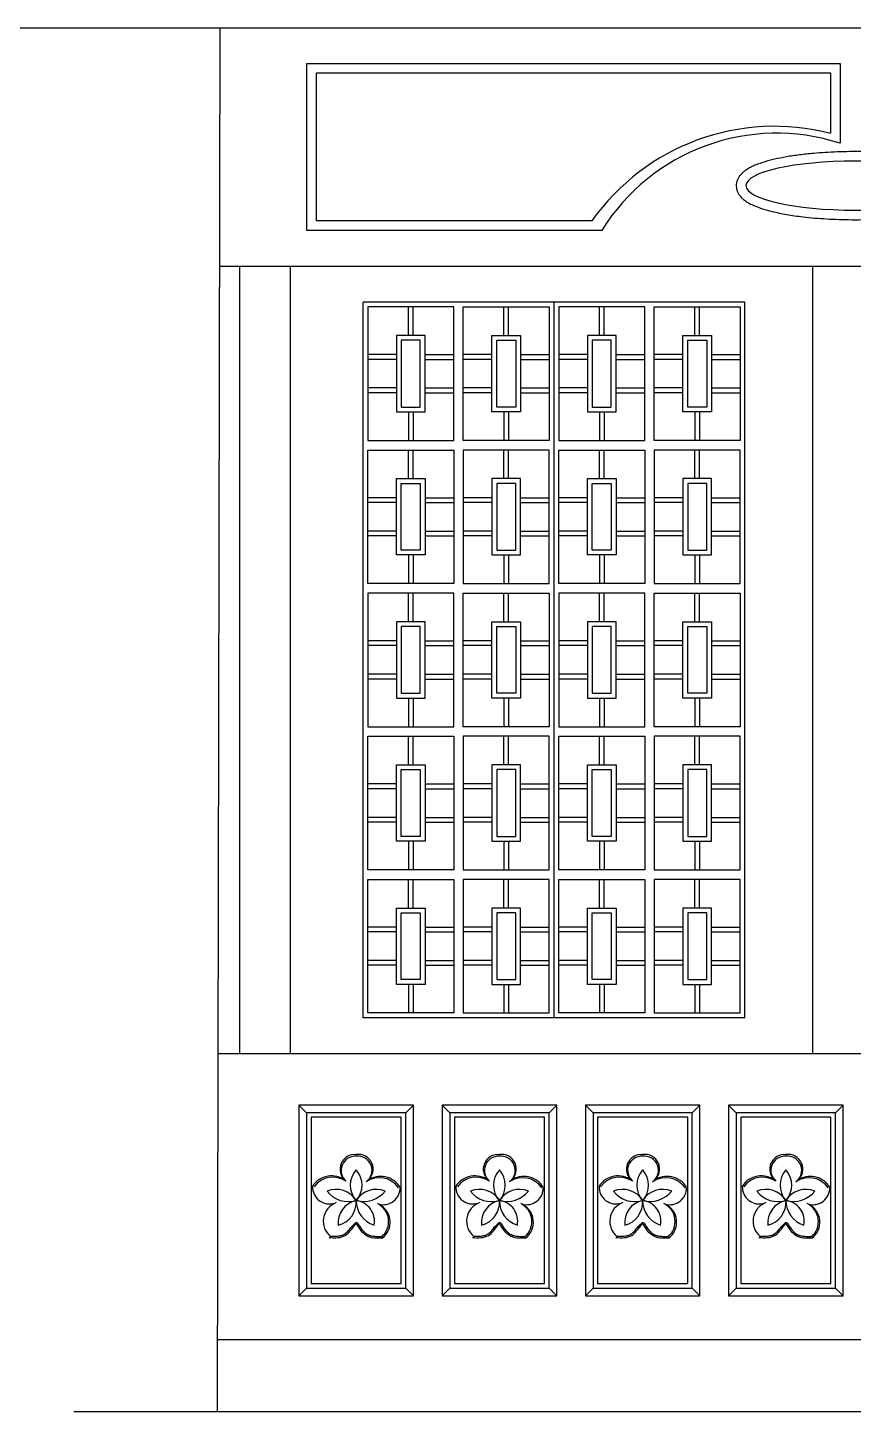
# Model space of a CAD drawing. Header units: inches. Extents: x 9.8 to 52.3, y 14.9 to 39.7.
# Drawn here: x 49.53 to 50.567, y 25.458 to 27.198 of the extents above; entities that cross this region are included whole.
import ezdxf

# ---------------------------------------------------------------- set-up
doc = ezdxf.new("R2010")
doc.units = ezdxf.units.IN
doc.header["$MEASUREMENT"] = 0
for name, color, linetype in [('02', 2, 'Continuous'), ('1', 1, 'Continuous'), ('4', 4, 'Continuous')]:
    doc.layers.add(name, color=color, linetype=linetype)

msp = doc.modelspace()

# ---------------------------------------------------------------- linework, layer by layer
at = {"layer": '02'}
for p, q in [((49.5815, 27.1977), (51.4412, 27.1977)), ((49.7684, 25.4576), (49.7719, 27.1977))]:
    msp.add_line(p, q, dxfattribs=at)
at = {"layer": '1'}
for p, q in [((49.8928, 27.1408), (50.5387, 27.1408)), ((50.5387, 27.1408), (50.5387, 27.0649)), ((50.2388, 26.9547), (49.8928, 26.9547)), ((50.2512, 26.9427), (49.8808, 26.9427)), ((49.7714, 26.8976), (51.3125, 26.8976)), ((49.7966, 25.9076), (49.7966, 26.8976)), ((49.8601, 25.9076), (49.8601, 26.8976)), ((50.5166, 25.9076), (50.5166, 26.8976)), ((49.9513, 25.9526), (49.9513, 26.8526)), ((50.4313, 26.8526), (49.9513, 26.8526)), ((50.1913, 25.9526), (50.1913, 26.8526)), ((50.4313, 25.9526), (50.4313, 26.8526)), ((50.0083, 26.8106), (50.0083, 26.8466)), ((50.0143, 26.8106), (50.0143, 26.8466)), ((50.1283, 26.8106), (50.1283, 26.8466)), ((50.1343, 26.8106), (50.1343, 26.8466)), ((50.2483, 26.8106), (50.2483, 26.8466)), ((50.2543, 26.8106), (50.2543, 26.8466)), ((50.3683, 26.8106), (50.3683, 26.8466)), ((50.3743, 26.8106), (50.3743, 26.8466)), ((49.9933, 26.7866), (49.9573, 26.7866)), ((49.9933, 26.7806), (49.9573, 26.7806)), ((50.0293, 26.7866), (50.0653, 26.7866)), ((50.0293, 26.7806), (50.0653, 26.7806)), ((50.1133, 26.7866), (50.0773, 26.7866)), ((50.1133, 26.7806), (50.0773, 26.7806)), ((50.1493, 26.7866), (50.1853, 26.7866)), ((50.1493, 26.7806), (50.1853, 26.7806)), ((50.2333, 26.7866), (50.1973, 26.7866)), ((50.2333, 26.7806), (50.1973, 26.7806)), ((50.2693, 26.7866), (50.3053, 26.7866)), ((50.2693, 26.7806), (50.3053, 26.7806)), ((50.3533, 26.7866), (50.3173, 26.7866)), ((50.3533, 26.7806), (50.3173, 26.7806)), ((50.3893, 26.7866), (50.4253, 26.7866)), ((50.3893, 26.7806), (50.4253, 26.7806)), ((49.9933, 26.7446), (49.9573, 26.7446)), ((49.9933, 26.7386), (49.9573, 26.7386)), ((50.0293, 26.7446), (50.0653, 26.7446)), ((50.0293, 26.7386), (50.0653, 26.7386)), ((50.1133, 26.7446), (50.0773, 26.7446)), ((50.1133, 26.7386), (50.0773, 26.7386)), ((50.1493, 26.7446), (50.1853, 26.7446)), ((50.1493, 26.7386), (50.1853, 26.7386)), ((50.2333, 26.7446), (50.1973, 26.7446)), ((50.2333, 26.7386), (50.1973, 26.7386)), ((50.2693, 26.7446), (50.3053, 26.7446)), ((50.2693, 26.7386), (50.3053, 26.7386)), ((50.3533, 26.7446), (50.3173, 26.7446)), ((50.3533, 26.7386), (50.3173, 26.7386)), ((50.3893, 26.7446), (50.4253, 26.7446)), ((50.3893, 26.7386), (50.4253, 26.7386)), ((50.0083, 26.7146), (50.0083, 26.6786)), ((50.0143, 26.7146), (50.0143, 26.6786)), ((50.1283, 26.7146), (50.1283, 26.6786)), ((50.1343, 26.7146), (50.1343, 26.6786)), ((50.2483, 26.7146), (50.2483, 26.6786)), ((50.2543, 26.7146), (50.2543, 26.6786)), ((50.3683, 26.7146), (50.3683, 26.6786)), ((50.3743, 26.7146), (50.3743, 26.6786)), ((50.0083, 26.6306), (50.0083, 26.6666)), ((50.0143, 26.6306), (50.0143, 26.6666)), ((50.1283, 26.6306), (50.1283, 26.6666)), ((50.1343, 26.6306), (50.1343, 26.6666)), ((50.2483, 26.6306), (50.2483, 26.6666)), ((50.2543, 26.6306), (50.2543, 26.6666)), ((50.3683, 26.6306), (50.3683, 26.6666)), ((50.3743, 26.6306), (50.3743, 26.6666)), ((49.9933, 26.6066), (49.9573, 26.6066)), ((50.0293, 26.6066), (50.0653, 26.6066)), ((50.1133, 26.6066), (50.0773, 26.6066)), ((50.1493, 26.6066), (50.1853, 26.6066)), ((50.2333, 26.6066), (50.1973, 26.6066)), ((50.2693, 26.6066), (50.3053, 26.6066)), ((50.3533, 26.6066), (50.3173, 26.6066)), ((50.3893, 26.6066), (50.4253, 26.6066)), ((49.9933, 26.6006), (49.9573, 26.6006)), ((50.0293, 26.6006), (50.0653, 26.6006)), ((50.1133, 26.6006), (50.0773, 26.6006)), ((50.1493, 26.6006), (50.1853, 26.6006)), ((50.2333, 26.6006), (50.1973, 26.6006)), ((50.2693, 26.6006), (50.3053, 26.6006)), ((50.3533, 26.6006), (50.3173, 26.6006)), ((50.3893, 26.6006), (50.4253, 26.6006)), ((49.9933, 26.5646), (49.9573, 26.5646)), ((49.9933, 26.5586), (49.9573, 26.5586)), ((50.0293, 26.5646), (50.0653, 26.5646)), ((50.0293, 26.5586), (50.0653, 26.5586)), ((50.1133, 26.5646), (50.0773, 26.5646)), ((50.1133, 26.5586), (50.0773, 26.5586)), ((50.1493, 26.5646), (50.1853, 26.5646)), ((50.1493, 26.5586), (50.1853, 26.5586)), ((50.2333, 26.5646), (50.1973, 26.5646)), ((50.2333, 26.5586), (50.1973, 26.5586)), ((50.2693, 26.5646), (50.3053, 26.5646)), ((50.2693, 26.5586), (50.3053, 26.5586)), ((50.3533, 26.5646), (50.3173, 26.5646)), ((50.3533, 26.5586), (50.3173, 26.5586)), ((50.3893, 26.5646), (50.4253, 26.5646)), ((50.3893, 26.5586), (50.4253, 26.5586)), ((50.0083, 26.5346), (50.0083, 26.4986)), ((50.0143, 26.5346), (50.0143, 26.4986)), ((50.1283, 26.5346), (50.1283, 26.4986)), ((50.1343, 26.5346), (50.1343, 26.4986)), ((50.2483, 26.5346), (50.2483, 26.4986)), ((50.2543, 26.5346), (50.2543, 26.4986)), ((50.3683, 26.5346), (50.3683, 26.4986)), ((50.3743, 26.5346), (50.3743, 26.4986)), ((50.0083, 26.4506), (50.0083, 26.4866)), ((50.0143, 26.4506), (50.0143, 26.4866)), ((50.1283, 26.4506), (50.1283, 26.4866)), ((50.1343, 26.4506), (50.1343, 26.4866)), ((50.2483, 26.4506), (50.2483, 26.4866)), ((50.2543, 26.4506), (50.2543, 26.4866)), ((50.3683, 26.4506), (50.3683, 26.4866)), ((50.3743, 26.4506), (50.3743, 26.4866)), ((49.9933, 26.4266), (49.9573, 26.4266)), ((49.9933, 26.4206), (49.9573, 26.4206)), ((50.0293, 26.4266), (50.0653, 26.4266)), ((50.0293, 26.4206), (50.0653, 26.4206)), ((50.1133, 26.4266), (50.0773, 26.4266)), ((50.1133, 26.4206), (50.0773, 26.4206)), ((50.1493, 26.4266), (50.1853, 26.4266)), ((50.1493, 26.4206), (50.1853, 26.4206)), ((50.2333, 26.4266), (50.1973, 26.4266)), ((50.2333, 26.4206), (50.1973, 26.4206)), ((50.2693, 26.4266), (50.3053, 26.4266)), ((50.2693, 26.4206), (50.3053, 26.4206)), ((50.3533, 26.4266), (50.3173, 26.4266)), ((50.3533, 26.4206), (50.3173, 26.4206)), ((50.3893, 26.4266), (50.4253, 26.4266)), ((50.3893, 26.4206), (50.4253, 26.4206)), ((49.9933, 26.3846), (49.9573, 26.3846)), ((50.0293, 26.3846), (50.0653, 26.3846)), ((50.1133, 26.3846), (50.0773, 26.3846)), ((50.1493, 26.3846), (50.1853, 26.3846)), ((50.2333, 26.3846), (50.1973, 26.3846)), ((50.2693, 26.3846), (50.3053, 26.3846)), ((50.3533, 26.3846), (50.3173, 26.3846)), ((50.3893, 26.3846), (50.4253, 26.3846)), ((49.9933, 26.3786), (49.9573, 26.3786)), ((50.0293, 26.3786), (50.0653, 26.3786)), ((50.1133, 26.3786), (50.0773, 26.3786)), ((50.1493, 26.3786), (50.1853, 26.3786)), ((50.2333, 26.3786), (50.1973, 26.3786)), ((50.2693, 26.3786), (50.3053, 26.3786)), ((50.3533, 26.3786), (50.3173, 26.3786)), ((50.3893, 26.3786), (50.4253, 26.3786)), ((50.0083, 26.3546), (50.0083, 26.3186)), ((50.0143, 26.3546), (50.0143, 26.3186)), ((50.1283, 26.3546), (50.1283, 26.3186)), ((50.1343, 26.3546), (50.1343, 26.3186)), ((50.2483, 26.3546), (50.2483, 26.3186)), ((50.2543, 26.3546), (50.2543, 26.3186)), ((50.3683, 26.3546), (50.3683, 26.3186)), ((50.3743, 26.3546), (50.3743, 26.3186)), ((50.0083, 26.2706), (50.0083, 26.3066)), ((50.0143, 26.2706), (50.0143, 26.3066)), ((50.1283, 26.2706), (50.1283, 26.3066)), ((50.1343, 26.2706), (50.1343, 26.3066)), ((50.2483, 26.2706), (50.2483, 26.3066)), ((50.2543, 26.2706), (50.2543, 26.3066)), ((50.3683, 26.2706), (50.3683, 26.3066)), ((50.3743, 26.2706), (50.3743, 26.3066)), ((49.9933, 26.2466), (49.9573, 26.2466)), ((50.0293, 26.2466), (50.0653, 26.2466)), ((50.1133, 26.2466), (50.0773, 26.2466)), ((50.1493, 26.2466), (50.1853, 26.2466)), ((50.2333, 26.2466), (50.1973, 26.2466)), ((50.2693, 26.2466), (50.3053, 26.2466)), ((50.3533, 26.2466), (50.3173, 26.2466)), ((50.3893, 26.2466), (50.4253, 26.2466)), ((49.9933, 26.2406), (49.9573, 26.2406)), ((50.0293, 26.2406), (50.0653, 26.2406)), ((50.1133, 26.2406), (50.0773, 26.2406)), ((50.1493, 26.2406), (50.1853, 26.2406)), ((50.2333, 26.2406), (50.1973, 26.2406)), ((50.2693, 26.2406), (50.3053, 26.2406)), ((50.3533, 26.2406), (50.3173, 26.2406)), ((50.3893, 26.2406), (50.4253, 26.2406)), ((49.9933, 26.2046), (49.9573, 26.2046)), ((49.9933, 26.1986), (49.9573, 26.1986)), ((50.0293, 26.2046), (50.0653, 26.2046)), ((50.0293, 26.1986), (50.0653, 26.1986)), ((50.1133, 26.2046), (50.0773, 26.2046)), ((50.1133, 26.1986), (50.0773, 26.1986)), ((50.1493, 26.2046), (50.1853, 26.2046)), ((50.1493, 26.1986), (50.1853, 26.1986)), ((50.2333, 26.2046), (50.1973, 26.2046)), ((50.2333, 26.1986), (50.1973, 26.1986)), ((50.2693, 26.2046), (50.3053, 26.2046)), ((50.2693, 26.1986), (50.3053, 26.1986)), ((50.3533, 26.2046), (50.3173, 26.2046)), ((50.3533, 26.1986), (50.3173, 26.1986)), ((50.3893, 26.2046), (50.4253, 26.2046)), ((50.3893, 26.1986), (50.4253, 26.1986)), ((50.0083, 26.1746), (50.0083, 26.1386)), ((50.0143, 26.1746), (50.0143, 26.1386)), ((50.1283, 26.1746), (50.1283, 26.1386)), ((50.1343, 26.1746), (50.1343, 26.1386)), ((50.2483, 26.1746), (50.2483, 26.1386)), ((50.2543, 26.1746), (50.2543, 26.1386)), ((50.3683, 26.1746), (50.3683, 26.1386)), ((50.3743, 26.1746), (50.3743, 26.1386)), ((50.0083, 26.0906), (50.0083, 26.1266)), ((50.0143, 26.0906), (50.0143, 26.1266)), ((50.1283, 26.0906), (50.1283, 26.1266)), ((50.1343, 26.0906), (50.1343, 26.1266)), ((50.2483, 26.0906), (50.2483, 26.1266)), ((50.2543, 26.0906), (50.2543, 26.1266)), ((50.3683, 26.0906), (50.3683, 26.1266)), ((50.3743, 26.0906), (50.3743, 26.1266)), ((49.9933, 26.0666), (49.9573, 26.0666)), ((49.9933, 26.0606), (49.9573, 26.0606)), ((50.0293, 26.0666), (50.0653, 26.0666)), ((50.0293, 26.0606), (50.0653, 26.0606)), ((50.1133, 26.0666), (50.0773, 26.0666)), ((50.1133, 26.0606), (50.0773, 26.0606)), ((50.1493, 26.0666), (50.1853, 26.0666)), ((50.1493, 26.0606), (50.1853, 26.0606)), ((50.2333, 26.0666), (50.1973, 26.0666)), ((50.2333, 26.0606), (50.1973, 26.0606)), ((50.2693, 26.0666), (50.3053, 26.0666)), ((50.2693, 26.0606), (50.3053, 26.0606)), ((50.3533, 26.0666), (50.3173, 26.0666)), ((50.3533, 26.0606), (50.3173, 26.0606)), ((50.3893, 26.0666), (50.4253, 26.0666)), ((50.3893, 26.0606), (50.4253, 26.0606)), ((49.9933, 26.0246), (49.9573, 26.0246)), ((49.9933, 26.0186), (49.9573, 26.0186)), ((50.0293, 26.0246), (50.0653, 26.0246)), ((50.0293, 26.0186), (50.0653, 26.0186)), ((50.1133, 26.0246), (50.0773, 26.0246)), ((50.1133, 26.0186), (50.0773, 26.0186)), ((50.1493, 26.0246), (50.1853, 26.0246)), ((50.1493, 26.0186), (50.1853, 26.0186)), ((50.2333, 26.0246), (50.1973, 26.0246)), ((50.2333, 26.0186), (50.1973, 26.0186)), ((50.2693, 26.0246), (50.3053, 26.0246)), ((50.2693, 26.0186), (50.3053, 26.0186)), ((50.3533, 26.0246), (50.3173, 26.0246)), ((50.3533, 26.0186), (50.3173, 26.0186)), ((50.3893, 26.0246), (50.4253, 26.0246)), ((50.3893, 26.0186), (50.4253, 26.0186)), ((50.0083, 25.9946), (50.0083, 25.9586)), ((50.0143, 25.9946), (50.0143, 25.9586)), ((50.1283, 25.9946), (50.1283, 25.9586)), ((50.1343, 25.9946), (50.1343, 25.9586)), ((50.2483, 25.9946), (50.2483, 25.9586)), ((50.2543, 25.9946), (50.2543, 25.9586)), ((50.3683, 25.9946), (50.3683, 25.9586)), ((50.3743, 25.9946), (50.3743, 25.9586)), ((50.4313, 25.9526), (49.9513, 25.9526)), ((49.7684, 25.9076), (51.3284, 25.9076)), ((49.8803, 25.8332), (49.8707, 25.8428)), ((50.0051, 25.8332), (50.0147, 25.8428)), ((50.0603, 25.8332), (50.0507, 25.8428)), ((50.1851, 25.8332), (50.1947, 25.8428)), ((50.2403, 25.8332), (50.2307, 25.8428)), ((50.3651, 25.8332), (50.3747, 25.8428)), ((50.4203, 25.8332), (50.4107, 25.8428)), ((50.5451, 25.8332), (50.5547, 25.8428)), ((49.8803, 25.6124), (49.8707, 25.6028)), ((50.0051, 25.6124), (50.0147, 25.6028)), ((50.0603, 25.6124), (50.0507, 25.6028)), ((50.1851, 25.6124), (50.1947, 25.6028)), ((50.2403, 25.6124), (50.2307, 25.6028)), ((50.3651, 25.6124), (50.3747, 25.6028)), ((50.4203, 25.6124), (50.4107, 25.6028)), ((50.5451, 25.6124), (50.5547, 25.6028)), ((51.3284, 25.5476), (49.7684, 25.5476))]:
    msp.add_line(p, q, dxfattribs=at)
msp.add_lwpolyline([(49.8808, 26.9427), (49.8808, 27.1528), (50.5507, 27.1528), (50.5507, 27.0524)], dxfattribs=at)
for points in [[(49.9573, 26.8466), (49.9573, 26.6786), (50.0653, 26.6786), (50.0653, 26.8466)], [(50.1853, 26.8466), (50.1853, 26.6786), (50.0773, 26.6786), (50.0773, 26.8466)], [(50.1973, 26.8466), (50.1973, 26.6786), (50.3053, 26.6786), (50.3053, 26.8466)], [(50.4253, 26.8466), (50.4253, 26.6786), (50.3173, 26.6786), (50.3173, 26.8466)], [(49.9933, 26.8106), (49.9933, 26.7146), (50.0293, 26.7146), (50.0293, 26.8106)], [(49.9993, 26.8046), (49.9993, 26.7206), (50.0233, 26.7206), (50.0233, 26.8046)], [(50.1493, 26.8106), (50.1493, 26.7146), (50.1133, 26.7146), (50.1133, 26.8106)], [(50.1433, 26.8046), (50.1433, 26.7206), (50.1193, 26.7206), (50.1193, 26.8046)], [(50.2333, 26.8106), (50.2333, 26.7146), (50.2693, 26.7146), (50.2693, 26.8106)], [(50.2393, 26.8046), (50.2393, 26.7206), (50.2633, 26.7206), (50.2633, 26.8046)], [(50.3893, 26.8106), (50.3893, 26.7146), (50.3533, 26.7146), (50.3533, 26.8106)], [(50.3833, 26.8046), (50.3833, 26.7206), (50.3593, 26.7206), (50.3593, 26.8046)], [(49.9573, 26.4986), (49.9573, 26.6666), (50.0653, 26.6666), (50.0653, 26.4986)], [(50.1853, 26.4986), (50.1853, 26.6666), (50.0773, 26.6666), (50.0773, 26.4986)], [(50.1973, 26.4986), (50.1973, 26.6666), (50.3053, 26.6666), (50.3053, 26.4986)], [(50.4253, 26.4986), (50.4253, 26.6666), (50.3173, 26.6666), (50.3173, 26.4986)], [(49.9933, 26.5346), (49.9933, 26.6306), (50.0293, 26.6306), (50.0293, 26.5346)], [(49.9993, 26.5406), (49.9993, 26.6246), (50.0233, 26.6246), (50.0233, 26.5406)], [(50.1493, 26.5346), (50.1493, 26.6306), (50.1133, 26.6306), (50.1133, 26.5346)], [(50.1433, 26.5406), (50.1433, 26.6246), (50.1193, 26.6246), (50.1193, 26.5406)], [(50.2333, 26.5346), (50.2333, 26.6306), (50.2693, 26.6306), (50.2693, 26.5346)], [(50.2393, 26.5406), (50.2393, 26.6246), (50.2633, 26.6246), (50.2633, 26.5406)], [(50.3893, 26.5346), (50.3893, 26.6306), (50.3533, 26.6306), (50.3533, 26.5346)], [(50.3833, 26.5406), (50.3833, 26.6246), (50.3593, 26.6246), (50.3593, 26.5406)], [(49.9573, 26.4866), (49.9573, 26.3186), (50.0653, 26.3186), (50.0653, 26.4866)], [(50.1853, 26.4866), (50.1853, 26.3186), (50.0773, 26.3186), (50.0773, 26.4866)], [(50.1973, 26.4866), (50.1973, 26.3186), (50.3053, 26.3186), (50.3053, 26.4866)], [(50.4253, 26.4866), (50.4253, 26.3186), (50.3173, 26.3186), (50.3173, 26.4866)], [(49.9933, 26.4506), (49.9933, 26.3546), (50.0293, 26.3546), (50.0293, 26.4506)], [(50.1493, 26.4506), (50.1493, 26.3546), (50.1133, 26.3546), (50.1133, 26.4506)], [(50.2333, 26.4506), (50.2333, 26.3546), (50.2693, 26.3546), (50.2693, 26.4506)], [(50.3893, 26.4506), (50.3893, 26.3546), (50.3533, 26.3546), (50.3533, 26.4506)], [(49.9993, 26.4446), (49.9993, 26.3606), (50.0233, 26.3606), (50.0233, 26.4446)], [(50.1433, 26.4446), (50.1433, 26.3606), (50.1193, 26.3606), (50.1193, 26.4446)], [(50.2393, 26.4446), (50.2393, 26.3606), (50.2633, 26.3606), (50.2633, 26.4446)], [(50.3833, 26.4446), (50.3833, 26.3606), (50.3593, 26.3606), (50.3593, 26.4446)], [(49.9573, 26.1386), (49.9573, 26.3066), (50.0653, 26.3066), (50.0653, 26.1386)], [(50.1853, 26.1386), (50.1853, 26.3066), (50.0773, 26.3066), (50.0773, 26.1386)], [(50.1973, 26.1386), (50.1973, 26.3066), (50.3053, 26.3066), (50.3053, 26.1386)], [(50.4253, 26.1386), (50.4253, 26.3066), (50.3173, 26.3066), (50.3173, 26.1386)], [(49.9933, 26.1746), (49.9933, 26.2706), (50.0293, 26.2706), (50.0293, 26.1746)], [(49.9993, 26.1806), (49.9993, 26.2646), (50.0233, 26.2646), (50.0233, 26.1806)], [(50.1493, 26.1746), (50.1493, 26.2706), (50.1133, 26.2706), (50.1133, 26.1746)], [(50.1433, 26.1806), (50.1433, 26.2646), (50.1193, 26.2646), (50.1193, 26.1806)], [(50.2333, 26.1746), (50.2333, 26.2706), (50.2693, 26.2706), (50.2693, 26.1746)], [(50.2393, 26.1806), (50.2393, 26.2646), (50.2633, 26.2646), (50.2633, 26.1806)], [(50.3893, 26.1746), (50.3893, 26.2706), (50.3533, 26.2706), (50.3533, 26.1746)], [(50.3833, 26.1806), (50.3833, 26.2646), (50.3593, 26.2646), (50.3593, 26.1806)], [(49.9573, 25.9586), (49.9573, 26.1266), (50.0653, 26.1266), (50.0653, 25.9586)], [(50.1853, 25.9586), (50.1853, 26.1266), (50.0773, 26.1266), (50.0773, 25.9586)], [(50.1973, 25.9586), (50.1973, 26.1266), (50.3053, 26.1266), (50.3053, 25.9586)], [(50.4253, 25.9586), (50.4253, 26.1266), (50.3173, 26.1266), (50.3173, 25.9586)], [(49.9933, 25.9946), (49.9933, 26.0906), (50.0293, 26.0906), (50.0293, 25.9946)], [(49.9993, 26.0006), (49.9993, 26.0846), (50.0233, 26.0846), (50.0233, 26.0006)], [(50.1493, 25.9946), (50.1493, 26.0906), (50.1133, 26.0906), (50.1133, 25.9946)], [(50.1433, 26.0006), (50.1433, 26.0846), (50.1193, 26.0846), (50.1193, 26.0006)], [(50.2333, 25.9946), (50.2333, 26.0906), (50.2693, 26.0906), (50.2693, 25.9946)], [(50.2393, 26.0006), (50.2393, 26.0846), (50.2633, 26.0846), (50.2633, 26.0006)], [(50.3893, 25.9946), (50.3893, 26.0906), (50.3533, 26.0906), (50.3533, 25.9946)], [(50.3833, 26.0006), (50.3833, 26.0846), (50.3593, 26.0846), (50.3593, 26.0006)], [(49.8803, 25.8332), (49.8803, 25.6124), (50.0051, 25.6124), (50.0051, 25.8332)], [(49.8861, 25.8275), (49.8861, 25.6182), (49.9993, 25.6182), (49.9993, 25.8275)], [(50.0603, 25.8332), (50.0603, 25.6124), (50.1851, 25.6124), (50.1851, 25.8332)], [(50.0661, 25.8275), (50.0661, 25.6182), (50.1793, 25.6182), (50.1793, 25.8275)], [(50.2403, 25.8332), (50.2403, 25.6124), (50.3651, 25.6124), (50.3651, 25.8332)], [(50.2461, 25.8275), (50.2461, 25.6182), (50.3593, 25.6182), (50.3593, 25.8275)], [(50.4203, 25.8332), (50.4203, 25.6124), (50.5451, 25.6124), (50.5451, 25.8332)], [(50.4261, 25.8275), (50.4261, 25.6182), (50.5393, 25.6182), (50.5393, 25.8275)]]:
    msp.add_lwpolyline(points, close=True, dxfattribs=at)
for centre, radius, start, end in [((50.4685, 26.7926), 0.2811, 75.5357, 144.788), ((50.4709, 26.8067), 0.2583, 71.9949, 148.2315), ((49.9408, 25.7621), 0.0184, 83.9957, 230.1538), ((49.9416, 25.7607), 0.0178, 87.1348, 230.2869), ((49.9447, 25.7607), 0.0179, 306.1931, 97.0659), ((49.9455, 25.7622), 0.0185, 308.7249, 98.8388), ((50.1208, 25.7621), 0.0184, 83.9957, 230.1538), ((50.1216, 25.7607), 0.0178, 87.1348, 230.2869), ((50.1247, 25.7607), 0.0179, 306.1931, 97.0659), ((50.1255, 25.7622), 0.0185, 308.7249, 98.8388), ((50.3008, 25.7621), 0.0184, 83.9957, 230.1538), ((50.3016, 25.7607), 0.0178, 87.1348, 230.2869), ((50.3047, 25.7607), 0.0179, 306.1931, 97.0659), ((50.3055, 25.7622), 0.0185, 308.7249, 98.8388), ((50.4808, 25.7621), 0.0184, 83.9957, 230.1538), ((50.4816, 25.7607), 0.0178, 87.1348, 230.2869), ((50.4847, 25.7607), 0.0179, 306.1931, 97.0659), ((50.4855, 25.7622), 0.0185, 308.7249, 98.8388), ((49.9118, 25.7254), 0.0284, 52.7746, 147.091), ((49.9642, 25.742), 0.0289, 138.2868, 221.7132), ((49.9212, 25.742), 0.0289, 318.2868, 41.7132), ((50.0918, 25.7254), 0.0284, 52.7746, 147.091), ((50.1442, 25.742), 0.0289, 138.2868, 221.7132), ((50.1012, 25.742), 0.0289, 318.2868, 41.7132), ((50.2718, 25.7254), 0.0284, 52.7746, 147.091), ((50.3242, 25.742), 0.0289, 138.2868, 221.7132), ((50.2812, 25.742), 0.0289, 318.2868, 41.7132), ((50.4518, 25.7254), 0.0284, 52.7746, 147.091), ((50.5042, 25.742), 0.0289, 138.2868, 221.7132), ((50.4612, 25.742), 0.0289, 318.2868, 41.7132), ((49.9091, 25.7396), 0.0212, 177.0994, 287.9113), ((49.9136, 25.7227), 0.0294, 55.6486, 143.7763), ((49.9173, 25.7068), 0.03, 32.2077, 111.7923), ((49.9681, 25.7068), 0.03, 68.2077, 147.7923), ((49.9718, 25.722), 0.0294, 34.868, 124.3344), ((49.9735, 25.7244), 0.0286, 31.6602, 125.177), ((49.9767, 25.7387), 0.0212, 254.7623, 1.4728), ((50.0891, 25.7396), 0.0212, 177.0994, 287.9113), ((50.0936, 25.7227), 0.0294, 55.6486, 143.7763), ((50.0973, 25.7068), 0.03, 32.2077, 111.7923), ((50.1481, 25.7068), 0.03, 68.2077, 147.7923), ((50.1518, 25.722), 0.0294, 34.868, 124.3344), ((50.1535, 25.7244), 0.0286, 31.6602, 125.177), ((50.1567, 25.7387), 0.0212, 254.7623, 1.4728), ((50.2691, 25.7396), 0.0212, 177.0994, 287.9113), ((50.2736, 25.7227), 0.0294, 55.6486, 143.7763), ((50.2773, 25.7068), 0.03, 32.2077, 111.7923), ((50.3281, 25.7068), 0.03, 68.2077, 147.7923), ((50.3318, 25.722), 0.0294, 34.868, 124.3344), ((50.3335, 25.7244), 0.0286, 31.6602, 125.177), ((50.3367, 25.7387), 0.0212, 254.7623, 1.4728), ((50.4491, 25.7396), 0.0212, 177.0994, 287.9113), ((50.4536, 25.7227), 0.0294, 55.6486, 143.7763), ((50.4573, 25.7068), 0.03, 32.2077, 111.7923), ((50.5081, 25.7068), 0.03, 68.2077, 147.7923), ((50.5118, 25.722), 0.0294, 34.868, 124.3344), ((50.5135, 25.7244), 0.0286, 31.6602, 125.177), ((50.5167, 25.7387), 0.0212, 254.7623, 1.4728), ((49.9264, 25.6967), 0.025, 110.4903, 231.4749), ((49.9328, 25.7545), 0.0332, 216.612, 287.388), ((49.9487, 25.6947), 0.0287, 102.0993, 185.9007), ((49.9131, 25.7206), 0.0297, 283.765, 4.235), ((49.9521, 25.7559), 0.0344, 254.0965, 321.9035), ((49.9394, 25.6967), 0.0263, 349.1237, 82.8763), ((49.9748, 25.7224), 0.0321, 179.263, 252.737), ((49.9584, 25.6963), 0.0251, 310.5868, 63.8111), ((50.1064, 25.6967), 0.025, 110.4903, 231.4749), ((50.1128, 25.7545), 0.0332, 216.612, 287.388), ((50.1287, 25.6947), 0.0287, 102.0993, 185.9007), ((50.0931, 25.7206), 0.0297, 283.765, 4.235), ((50.1321, 25.7559), 0.0344, 254.0965, 321.9035), ((50.1548, 25.7224), 0.0321, 179.263, 252.737), ((50.1194, 25.6967), 0.0263, 349.1237, 82.8763), ((50.1384, 25.6963), 0.0251, 310.5868, 63.8111), ((50.2864, 25.6967), 0.025, 110.4903, 231.4749), ((50.2928, 25.7545), 0.0332, 216.612, 287.388), ((50.3087, 25.6947), 0.0287, 102.0993, 185.9007), ((50.2731, 25.7206), 0.0297, 283.765, 4.235), ((50.3121, 25.7559), 0.0344, 254.0965, 321.9035), ((50.3348, 25.7224), 0.0321, 179.263, 252.737), ((50.2994, 25.6967), 0.0263, 349.1237, 82.8763), ((50.3184, 25.6963), 0.0251, 310.5868, 63.8111), ((50.4664, 25.6967), 0.025, 110.4903, 231.4749), ((50.4728, 25.7545), 0.0332, 216.612, 287.388), ((50.4887, 25.6947), 0.0287, 102.0993, 185.9007), ((50.4531, 25.7206), 0.0297, 283.765, 4.235), ((50.4921, 25.7559), 0.0344, 254.0965, 321.9035), ((50.5148, 25.7224), 0.0321, 179.263, 252.737), ((50.4794, 25.6967), 0.0263, 349.1237, 82.8763), ((50.4984, 25.6963), 0.0251, 310.5868, 63.8111), ((49.9602, 25.6955), 0.0252, 307.0177, 64.3127), ((50.1402, 25.6955), 0.0252, 307.0177, 64.3127), ((50.3202, 25.6955), 0.0252, 307.0177, 64.3127), ((50.5002, 25.6955), 0.0252, 307.0177, 64.3127)]:
    msp.add_arc(centre, radius, start, end, dxfattribs=at)
at = {"layer": '1', "extrusion": (0, 0, -1)}
msp.add_ellipse((50.5696, 26.9991), major_axis=(0.1373, 0), ratio=0.224529, dxfattribs=at)
at = {"layer": '1'}
for points, knots in [([(50.7189, 26.9991), (50.7189, 26.9979), (50.7188, 26.9967), (50.7184, 26.9945), (50.718, 26.9934), (50.7173, 26.9913), (50.7168, 26.9904), (50.7158, 26.9885), (50.7152, 26.9877), (50.714, 26.986), (50.7134, 26.9853), (50.7117, 26.9835), (50.7106, 26.9825), (50.7083, 26.9806), (50.7071, 26.9797), (50.7046, 26.9781), (50.7032, 26.9773), (50.7004, 26.9758), (50.699, 26.9751), (50.6949, 26.9732), (50.6921, 26.9722), (50.6862, 26.9701), (50.6831, 26.9691), (50.6765, 26.9672), (50.6729, 26.9664), (50.6656, 26.9647), (50.6617, 26.9639), (50.6511, 26.962), (50.6441, 26.961), (50.6295, 26.9592), (50.6218, 26.9584), (50.6061, 26.9573), (50.598, 26.9568), (50.5816, 26.9563), (50.5733, 26.9562), (50.5545, 26.9563), (50.544, 26.9567), (50.5236, 26.9579), (50.5137, 26.9587), (50.497, 26.9607), (50.4901, 26.9617), (50.4771, 26.964), (50.4709, 26.9652), (50.461, 26.9677), (50.4571, 26.9688), (50.4497, 26.9712), (50.4463, 26.9724), (50.4409, 26.9747), (50.4389, 26.9757), (50.435, 26.9778), (50.4332, 26.9789), (50.4302, 26.9811), (50.429, 26.982), (50.4268, 26.9841), (50.4257, 26.9853), (50.4241, 26.9875), (50.4234, 26.9884), (50.4222, 26.9906), (50.4217, 26.9918), (50.4209, 26.9942), (50.4206, 26.9955), (50.4203, 26.9982), (50.4203, 26.9995), (50.4205, 27.0022), (50.4208, 27.0035), (50.4216, 27.006), (50.4221, 27.0072), (50.4232, 27.0093), (50.4239, 27.0104), (50.4252, 27.0122), (50.426, 27.0131), (50.4276, 27.0147), (50.4284, 27.0155), (50.4301, 27.0169), (50.431, 27.0176), (50.4335, 27.0194), (50.4351, 27.0204), (50.4386, 27.0223), (50.4405, 27.0232), (50.4443, 27.0249), (50.4464, 27.0257), (50.4507, 27.0273), (50.453, 27.028), (50.4594, 27.03), (50.4638, 27.0312), (50.4732, 27.0333), (50.4782, 27.0343), (50.4887, 27.0362), (50.4942, 27.037), (50.5056, 27.0384), (50.5115, 27.0391), (50.5272, 27.0405), (50.5371, 27.0411), (50.5574, 27.0418), (50.5678, 27.042), (50.5883, 27.0417), (50.5985, 27.0413), (50.6183, 27.04), (50.6279, 27.0391), (50.6441, 27.0371), (50.6509, 27.0361), (50.6636, 27.0338), (50.6696, 27.0326), (50.6793, 27.0301), (50.6831, 27.029), (50.6903, 27.0266), (50.6937, 27.0254), (50.6989, 27.0231), (50.7009, 27.0221), (50.7047, 27.02), (50.7064, 27.0189), (50.7093, 27.0168), (50.7105, 27.0158), (50.7126, 27.0137), (50.7137, 27.0126), (50.7153, 27.0104), (50.716, 27.0094), (50.7171, 27.0072), (50.7176, 27.0061), (50.7184, 27.0036), (50.7186, 27.0023), (50.7188, 27.0004), (50.7189, 26.9997), (50.7189, 26.9991)], [0, 0, 0, 0, 0.041244, 0.041244, 0.082489, 0.082489, 0.123733, 0.123733, 0.164977, 0.164977, 0.206222, 0.206222, 0.269916, 0.269916, 0.333611, 0.333611, 0.397306, 0.397306, 0.461001, 0.461001, 0.569213, 0.569213, 0.677425, 0.677425, 0.785637, 0.785637, 0.893849, 0.893849, 1.071168, 1.071168, 1.248488, 1.248488, 1.425808, 1.425808, 1.603127, 1.603127, 1.829168, 1.829168, 2.055209, 2.055209, 2.228771, 2.228771, 2.402333, 2.402333, 2.531682, 2.531682, 2.661032, 2.661032, 2.750698, 2.750698, 2.840364, 2.840364, 2.905789, 2.905789, 2.971214, 2.971214, 3.019196, 3.019196, 3.067178, 3.067178, 3.11516, 3.11516, 3.163142, 3.163142, 3.211124, 3.211124, 3.259106, 3.259106, 3.307087, 3.307087, 3.355069, 3.355069, 3.403051, 3.403051, 3.451033, 3.451033, 3.531741, 3.531741, 3.612449, 3.612449, 3.693157, 3.693157, 3.773865, 3.773865, 3.913455, 3.913455, 4.053045, 4.053045, 4.192634, 4.192634, 4.332224, 4.332224, 4.552459, 4.552459, 4.772694, 4.772694, 4.992929, 4.992929, 5.213163, 5.213163, 5.385137, 5.385137, 5.55711, 5.55711, 5.684433, 5.684433, 5.811756, 5.811756, 5.900115, 5.900115, 5.988474, 5.988474, 6.053022, 6.053022, 6.11757, 6.11757, 6.165031, 6.165031, 6.212492, 6.212492, 6.259953, 6.259953, 6.283185, 6.283185, 6.283185, 6.283185]), ([(49.9096, 25.6781), (49.91, 25.6781), (49.9103, 25.6781), (49.9119, 25.678), (49.913, 25.678), (49.9164, 25.6779), (49.9186, 25.6779), (49.9223, 25.6784), (49.9239, 25.6787), (49.9261, 25.6796), (49.9268, 25.6799), (49.9279, 25.6805), (49.9283, 25.6808), (49.9291, 25.6813), (49.9295, 25.6816), (49.9306, 25.6825), (49.9313, 25.6832), (49.9328, 25.6847), (49.9335, 25.6855), (49.9348, 25.6871), (49.9355, 25.6879), (49.9374, 25.6903), (49.9387, 25.6919), (49.9414, 25.6941), (49.9407, 25.6947), (49.9427, 25.6952)], [0.644211, 0.644211, 0.644211, 0.644211, 1.718217, 1.718217, 5.15465, 5.15465, 12.027517, 12.027517, 17.566232, 17.566232, 20.562572, 20.562572, 22.236358, 22.236358, 23.910143, 23.910143, 27.257714, 27.257714, 30.54216, 30.54216, 33.826606, 33.826606, 40.395498, 40.395498, 42.549314, 42.549314, 42.549314, 42.549314]), ([(49.9747, 25.6773), (49.9743, 25.6773), (49.9739, 25.6773), (49.9724, 25.6772), (49.9712, 25.6772), (49.9678, 25.6772), (49.9656, 25.6773), (49.9619, 25.6779), (49.9604, 25.6783), (49.9581, 25.6792), (49.9573, 25.6796), (49.9561, 25.6803), (49.9557, 25.6806), (49.9548, 25.6813), (49.9544, 25.6816), (49.9532, 25.6828), (49.9524, 25.6836), (49.951, 25.6852), (49.9505, 25.6859), (49.9494, 25.6874), (49.9489, 25.6881), (49.9473, 25.6903), (49.9464, 25.6918), (49.945, 25.694), (49.9447, 25.6945), (49.9427, 25.6952)], [0.644617, 0.644617, 0.644617, 0.644617, 1.722577, 1.722577, 5.167731, 5.167731, 12.058038, 12.058038, 17.63819, 17.63819, 20.814551, 20.814551, 22.732492, 22.732492, 24.650433, 24.650433, 28.486316, 28.486316, 31.363891, 31.363891, 34.241467, 34.241467, 39.996618, 39.996618, 42.121937, 42.121937, 42.121937, 42.121937]), ([(50.0896, 25.6781), (50.09, 25.6781), (50.0903, 25.6781), (50.0919, 25.678), (50.093, 25.678), (50.0964, 25.6779), (50.0986, 25.6779), (50.1023, 25.6784), (50.1039, 25.6787), (50.1061, 25.6796), (50.1068, 25.6799), (50.1079, 25.6805), (50.1083, 25.6808), (50.1091, 25.6813), (50.1095, 25.6816), (50.1106, 25.6825), (50.1113, 25.6832), (50.1128, 25.6847), (50.1135, 25.6855), (50.1148, 25.6871), (50.1155, 25.6879), (50.1174, 25.6903), (50.1187, 25.6919), (50.1214, 25.6941), (50.1207, 25.6947), (50.1227, 25.6952)], [0.644211, 0.644211, 0.644211, 0.644211, 1.718217, 1.718217, 5.15465, 5.15465, 12.027517, 12.027517, 17.566232, 17.566232, 20.562572, 20.562572, 22.236358, 22.236358, 23.910143, 23.910143, 27.257714, 27.257714, 30.54216, 30.54216, 33.826606, 33.826606, 40.395498, 40.395498, 42.549314, 42.549314, 42.549314, 42.549314]), ([(50.1547, 25.6773), (50.1543, 25.6773), (50.1539, 25.6773), (50.1524, 25.6772), (50.1512, 25.6772), (50.1478, 25.6772), (50.1456, 25.6773), (50.1419, 25.6779), (50.1404, 25.6783), (50.1381, 25.6792), (50.1373, 25.6796), (50.1361, 25.6803), (50.1357, 25.6806), (50.1348, 25.6813), (50.1344, 25.6816), (50.1332, 25.6828), (50.1324, 25.6836), (50.131, 25.6852), (50.1305, 25.6859), (50.1294, 25.6874), (50.1289, 25.6881), (50.1273, 25.6903), (50.1264, 25.6918), (50.125, 25.694), (50.1247, 25.6945), (50.1227, 25.6952)], [0.644617, 0.644617, 0.644617, 0.644617, 1.722577, 1.722577, 5.167731, 5.167731, 12.058038, 12.058038, 17.63819, 17.63819, 20.814551, 20.814551, 22.732492, 22.732492, 24.650433, 24.650433, 28.486316, 28.486316, 31.363891, 31.363891, 34.241467, 34.241467, 39.996618, 39.996618, 42.121937, 42.121937, 42.121937, 42.121937]), ([(50.2696, 25.6781), (50.27, 25.6781), (50.2703, 25.6781), (50.2719, 25.678), (50.273, 25.678), (50.2764, 25.6779), (50.2786, 25.6779), (50.2823, 25.6784), (50.2839, 25.6787), (50.2861, 25.6796), (50.2868, 25.6799), (50.2879, 25.6805), (50.2883, 25.6808), (50.2891, 25.6813), (50.2895, 25.6816), (50.2906, 25.6825), (50.2913, 25.6832), (50.2928, 25.6847), (50.2935, 25.6855), (50.2948, 25.6871), (50.2955, 25.6879), (50.2974, 25.6903), (50.2987, 25.6919), (50.3014, 25.6941), (50.3007, 25.6947), (50.3027, 25.6952)], [0.644211, 0.644211, 0.644211, 0.644211, 1.718217, 1.718217, 5.15465, 5.15465, 12.027517, 12.027517, 17.566232, 17.566232, 20.562572, 20.562572, 22.236358, 22.236358, 23.910143, 23.910143, 27.257714, 27.257714, 30.54216, 30.54216, 33.826606, 33.826606, 40.395498, 40.395498, 42.549314, 42.549314, 42.549314, 42.549314]), ([(50.3347, 25.6773), (50.3343, 25.6773), (50.3339, 25.6773), (50.3324, 25.6772), (50.3312, 25.6772), (50.3278, 25.6772), (50.3256, 25.6773), (50.3219, 25.6779), (50.3204, 25.6783), (50.3181, 25.6792), (50.3173, 25.6796), (50.3161, 25.6803), (50.3157, 25.6806), (50.3148, 25.6813), (50.3144, 25.6816), (50.3132, 25.6828), (50.3124, 25.6836), (50.311, 25.6852), (50.3105, 25.6859), (50.3094, 25.6874), (50.3089, 25.6881), (50.3073, 25.6903), (50.3064, 25.6918), (50.305, 25.694), (50.3047, 25.6945), (50.3027, 25.6952)], [0.644617, 0.644617, 0.644617, 0.644617, 1.722577, 1.722577, 5.167731, 5.167731, 12.058038, 12.058038, 17.63819, 17.63819, 20.814551, 20.814551, 22.732492, 22.732492, 24.650433, 24.650433, 28.486316, 28.486316, 31.363891, 31.363891, 34.241467, 34.241467, 39.996618, 39.996618, 42.121937, 42.121937, 42.121937, 42.121937]), ([(50.4496, 25.6781), (50.45, 25.6781), (50.4503, 25.6781), (50.4519, 25.678), (50.453, 25.678), (50.4564, 25.6779), (50.4586, 25.6779), (50.4623, 25.6784), (50.4639, 25.6787), (50.4661, 25.6796), (50.4668, 25.6799), (50.4679, 25.6805), (50.4683, 25.6808), (50.4691, 25.6813), (50.4695, 25.6816), (50.4706, 25.6825), (50.4713, 25.6832), (50.4728, 25.6847), (50.4735, 25.6855), (50.4748, 25.6871), (50.4755, 25.6879), (50.4774, 25.6903), (50.4787, 25.6919), (50.4814, 25.6941), (50.4807, 25.6947), (50.4827, 25.6952)], [0.644211, 0.644211, 0.644211, 0.644211, 1.718217, 1.718217, 5.15465, 5.15465, 12.027517, 12.027517, 17.566232, 17.566232, 20.562572, 20.562572, 22.236358, 22.236358, 23.910143, 23.910143, 27.257714, 27.257714, 30.54216, 30.54216, 33.826606, 33.826606, 40.395498, 40.395498, 42.549314, 42.549314, 42.549314, 42.549314]), ([(50.5147, 25.6773), (50.5143, 25.6773), (50.5139, 25.6773), (50.5124, 25.6772), (50.5112, 25.6772), (50.5078, 25.6772), (50.5056, 25.6773), (50.5019, 25.6779), (50.5004, 25.6783), (50.4981, 25.6792), (50.4973, 25.6796), (50.4961, 25.6803), (50.4957, 25.6806), (50.4948, 25.6813), (50.4944, 25.6816), (50.4932, 25.6828), (50.4924, 25.6836), (50.491, 25.6852), (50.4905, 25.6859), (50.4894, 25.6874), (50.4889, 25.6881), (50.4873, 25.6903), (50.4864, 25.6918), (50.485, 25.694), (50.4847, 25.6945), (50.4827, 25.6952)], [0.644617, 0.644617, 0.644617, 0.644617, 1.722577, 1.722577, 5.167731, 5.167731, 12.058038, 12.058038, 17.63819, 17.63819, 20.814551, 20.814551, 22.732492, 22.732492, 24.650433, 24.650433, 28.486316, 28.486316, 31.363891, 31.363891, 34.241467, 34.241467, 39.996618, 39.996618, 42.121937, 42.121937, 42.121937, 42.121937])]:
    msp.add_open_spline(points, degree=3, knots=knots, dxfattribs=at)
for points in [[(49.9088, 25.6762), (49.929, 25.6789), (49.9351, 25.6845), (49.9427, 25.6941)], [(49.9754, 25.6754), (49.9553, 25.6786), (49.9493, 25.6843), (49.9427, 25.6941)], [(50.0888, 25.6762), (50.109, 25.6789), (50.1151, 25.6845), (50.1227, 25.6941)], [(50.1554, 25.6754), (50.1353, 25.6786), (50.1293, 25.6843), (50.1227, 25.6941)], [(50.2688, 25.6762), (50.289, 25.6789), (50.2951, 25.6845), (50.3027, 25.6941)], [(50.3354, 25.6754), (50.3153, 25.6786), (50.3093, 25.6843), (50.3027, 25.6941)], [(50.4488, 25.6762), (50.469, 25.6789), (50.4751, 25.6845), (50.4827, 25.6941)], [(50.5154, 25.6754), (50.4953, 25.6786), (50.4893, 25.6843), (50.4827, 25.6941)]]:
    msp.add_spline(points, degree=3, dxfattribs=at)
at = {"layer": '4'}
for p, q in [((31.6824, 27.1977), (52.0086, 27.1977)), ((49.8928, 26.9547), (49.8928, 27.1408)), ((49.5879, 25.4576), (51.4731, 25.4576))]:
    msp.add_line(p, q, dxfattribs=at)
for points in [[(49.8707, 25.8428), (49.8707, 25.6028), (50.0147, 25.6028), (50.0147, 25.8428), (49.8707, 25.8428)], [(50.0507, 25.8428), (50.0507, 25.6028), (50.1947, 25.6028), (50.1947, 25.8428), (50.0507, 25.8428)], [(50.2307, 25.8428), (50.2307, 25.6028), (50.3747, 25.6028), (50.3747, 25.8428), (50.2307, 25.8428)], [(50.4107, 25.8428), (50.4107, 25.6028), (50.5547, 25.6028), (50.5547, 25.8428), (50.4107, 25.8428)]]:
    msp.add_lwpolyline(points, dxfattribs=at)

doc.saveas('drawing.dxf')
